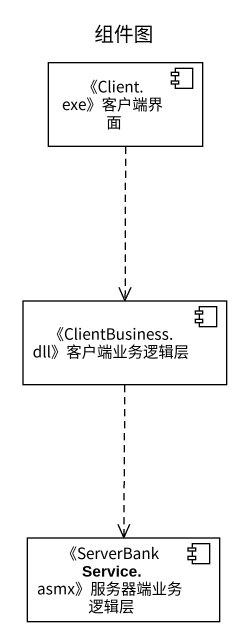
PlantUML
@startuml
title 组件图
component "《Client.exe》客户端界面" as Client_exe_客户端界面
component "《ClientBusiness.dll》客户端业务逻辑层" as ClientBusiness_dll_客户端业务逻辑层
component "《ServerBankService.asmx》服务器端业务逻辑层" as ServerBankService_asmx
Client_exe_客户端界面 ..> ClientBusiness_dll_客户端业务逻辑层
ClientBusiness_dll_客户端业务逻辑层 ..> ServerBankService_asmx
@enduml
